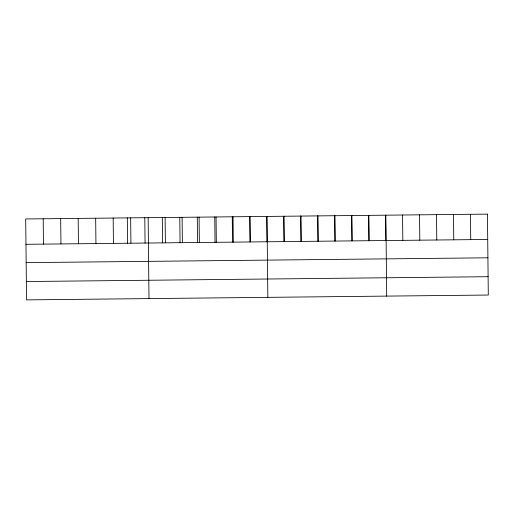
<?xml version="1.0" encoding="UTF-8"?>
<svg xmlns="http://www.w3.org/2000/svg" width="514" height="514" viewBox="0 0 514 514"><rect width="100%" height="100%" fill="white"/><g stroke="black" fill="none" stroke-linecap="round" stroke-linejoin="round"><path stroke-width="0.77" d="M25.963 244.298L487.715 239.466M26.156 262.641L487.908 257.803M26.355 281.537L488.107 276.705M470.477 214.299L470.74 239.64M453.496 214.473L453.759 239.82M436.514 214.653L436.784 239.999M419.54 214.833L419.803 240.173M402.558 215.006L402.828 240.353M385.847 215.186L386.695 296.109M385.584 215.186L385.847 240.533M368.872 215.36L369.136 240.706M368.602 215.366L368.866 240.706M351.891 215.539L352.161 240.886M351.627 215.539L351.891 240.886M334.916 215.719L335.179 241.06M334.646 215.719L334.91 241.066M317.935 215.893L318.198 241.239M317.665 215.899L317.935 241.239M300.96 216.073L301.223 241.419M300.69 216.073L300.953 241.419M283.979 216.253L284.242 241.593M283.709 216.253L283.979 241.599M266.997 216.426L267.845 297.355M266.734 216.433L266.997 241.773M250.022 216.606L250.286 241.953M249.753 216.606L250.022 241.953M233.041 216.786L233.311 242.126M232.264 216.792L232.527 242.139M216.066 216.959L216.33 242.306M214.768 216.972L215.032 242.319M199.085 217.139L199.348 242.486M197.273 217.159L197.543 242.505M182.11 217.319L182.374 242.659M179.784 217.338L180.048 242.685M165.129 217.493L165.392 242.839M162.289 217.525L162.552 242.871M148.148 217.673L148.996 298.602M144.794 217.705L145.064 243.051M130.659 217.852L130.922 243.199M127.305 217.891L127.568 243.238M113.164 218.039L113.433 243.385M95.675 218.219L95.938 243.565M78.179 218.405L78.443 243.752M60.684 218.591L60.954 243.932M43.195 218.771L43.459 244.118M487.452 214.12L25.7 218.958L26.548 299.88L488.3 295.042L487.452 214.12"/></g></svg>
